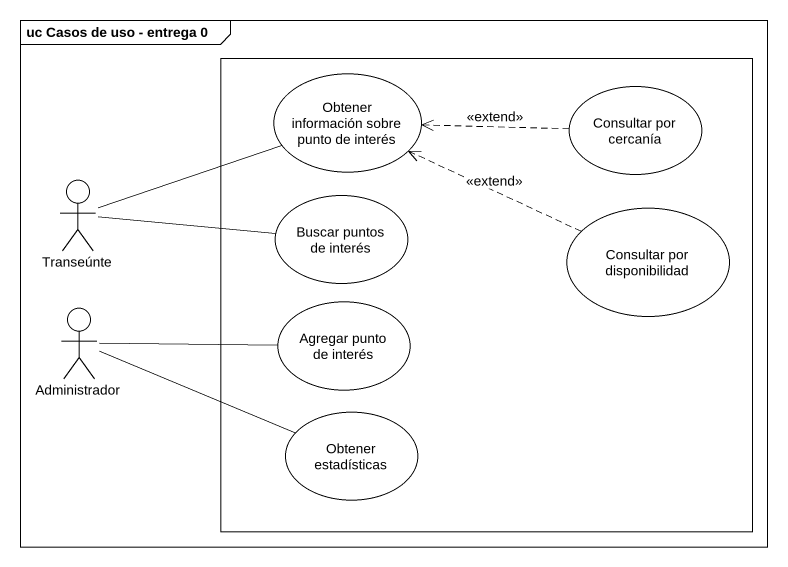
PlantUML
@startuml
mainframe uc Casos de uso - entrega 0
rectangle " " as rectangle1 {
  usecase "Obtener información sobre punto de interés" as Obtener_información_sobre
  usecase "Consultar por cercanía" as Consultar_por_cercanía
  usecase "Buscar puntos de interés" as Buscar_puntos_de_interés
  usecase "Consultar por disponibilidad" as Consultar_por_disponibilidad
  usecase "Agregar punto de interés" as Agregar_punto_de_interés
  usecase "Obtener estadísticas" as Obtener_estadísticas
}
actor Transeúnte
actor Administrador
Consultar_por_cercanía .left.> Obtener_información_sobre : <<extend>>
Transeúnte -right- Obtener_información_sobre
Transeúnte -right- Buscar_puntos_de_interés
Consultar_por_disponibilidad .left.> Obtener_información_sobre : <<extend>>
Administrador -right- Agregar_punto_de_interés
Administrador -right- Obtener_estadísticas
@enduml
